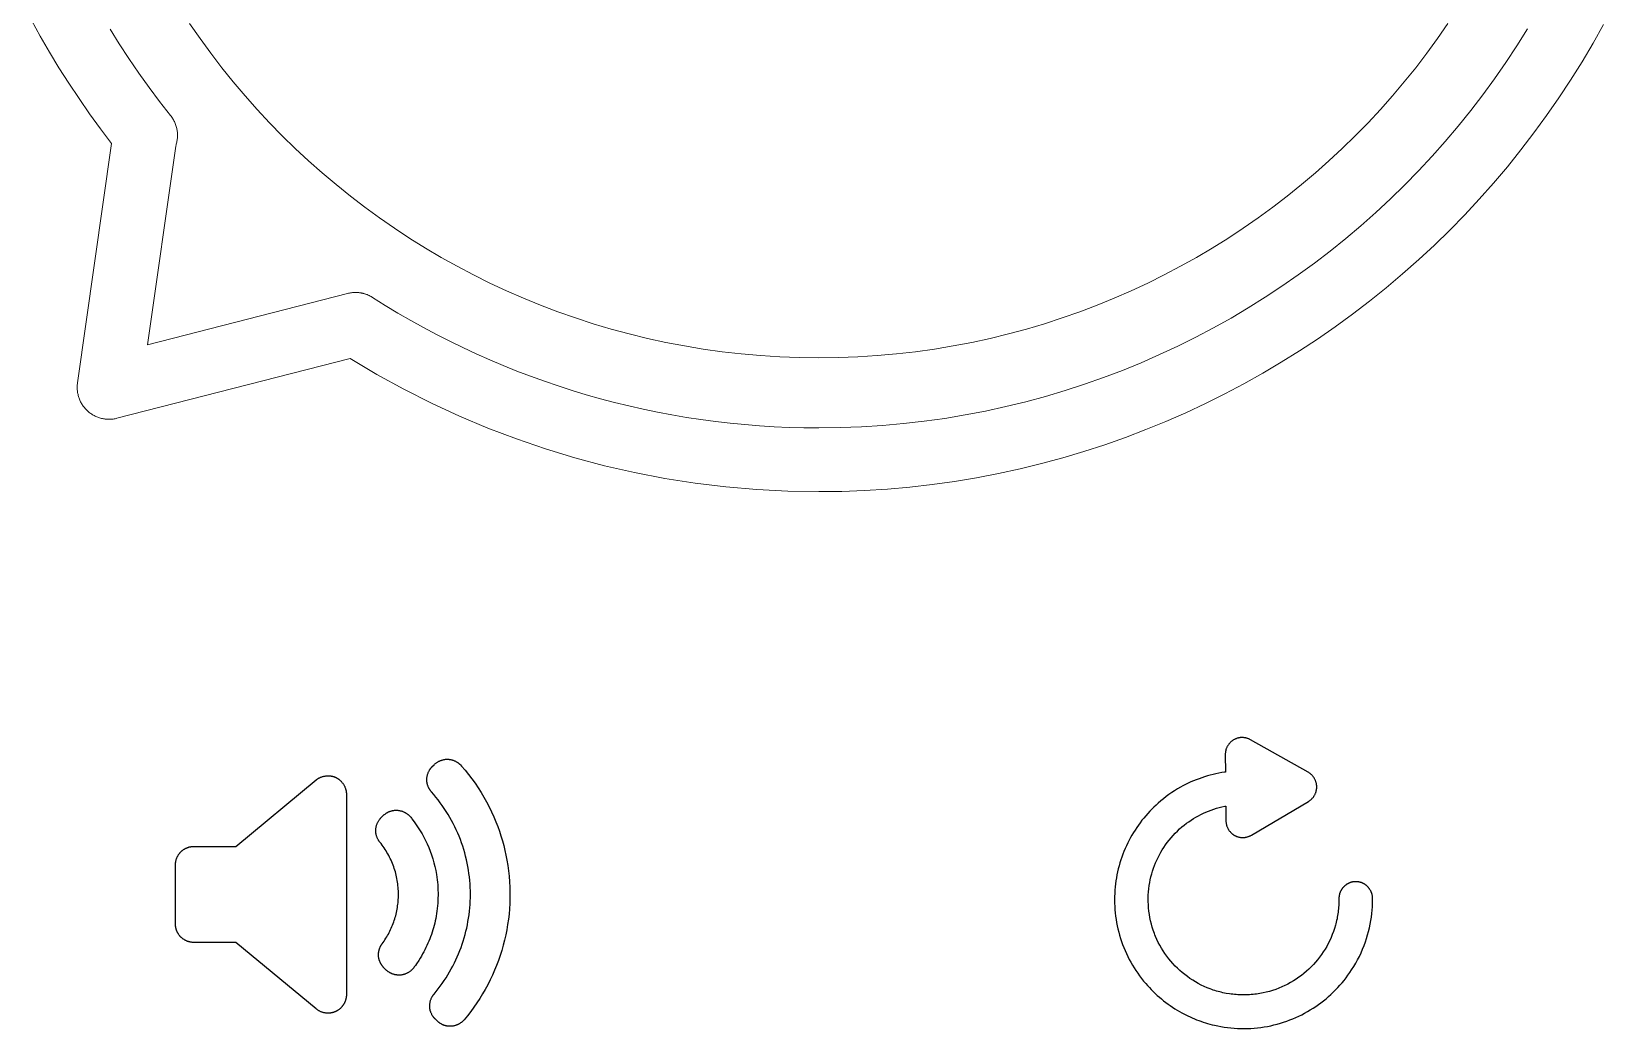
# Model space of a CAD drawing. Header units: millimetres. Extents: x -8 to 200, y 4 to 135.
# Drawn here: x -2.6 to 85.5, y 4.4 to 60.3 of the extents above; entities that cross this region are included whole.
import ezdxf

# ---------------------------------------------------------------- set-up
doc = ezdxf.new("R2010")
doc.units = ezdxf.units.MM
doc.header["$MEASUREMENT"] = 0
doc.layers.add('Default', color=18, linetype='Continuous', true_color=0x000000)
doc.layers.add('Layer 1', color=18, linetype='Continuous', true_color=0x000000)

msp = doc.modelspace()

# ---------------------------------------------------------------- linework, layer by layer
at = {"layer": 'Default'}
for points in [[(70.68, 11.723), (70.68, 11.629), (70.678, 11.534), (70.675, 11.44), (70.67, 11.346), (70.664, 11.251), (70.656, 11.157), (70.646, 11.064), (70.635, 10.97), (70.622, 10.876), (70.607, 10.783), (70.59, 10.69), (70.572, 10.597), (70.553, 10.505), (70.531, 10.413), (70.509, 10.321), (70.484, 10.23), (70.432, 10.055), (70.373, 9.882), (70.309, 9.711), (70.239, 9.542), (70.163, 9.375), (70.082, 9.212), (69.995, 9.051), (69.902, 8.893), (69.806, 8.741), (69.704, 8.591), (69.597, 8.446), (69.486, 8.304), (69.369, 8.165), (69.248, 8.031), (69.123, 7.901), (68.994, 7.775), (68.859, 7.653), (68.721, 7.536), (68.579, 7.424), (68.433, 7.316), (68.284, 7.213), (68.131, 7.116), (67.976, 7.023), (67.817, 6.936), (67.734, 6.894), (67.651, 6.854), (67.484, 6.776), (67.313, 6.705), (67.14, 6.64), (66.965, 6.581), (66.788, 6.528), (66.609, 6.481), (66.429, 6.44), (66.336, 6.421), (66.243, 6.404), (66.15, 6.389), (66.056, 6.376), (65.962, 6.364), (65.868, 6.354), (65.773, 6.345), (65.679, 6.339), (65.584, 6.333), (65.49, 6.33), (65.395, 6.328), (65.3, 6.328), (65.206, 6.329), (65.111, 6.332), (65.016, 6.337), (64.922, 6.344), (64.829, 6.352), (64.736, 6.362), (64.643, 6.373), (64.551, 6.386), (64.366, 6.417), (64.183, 6.454), (64.092, 6.475), (64.002, 6.497), (63.911, 6.521), (63.822, 6.547), (63.732, 6.574), (63.644, 6.603), (63.555, 6.634), (63.467, 6.666), (63.298, 6.732), (63.131, 6.805), (62.966, 6.883), (62.804, 6.967), (62.646, 7.057), (62.49, 7.151), (62.338, 7.251), (62.189, 7.356), (62.045, 7.466), (61.904, 7.58), (61.768, 7.698), (61.636, 7.821), (61.508, 7.949), (61.384, 8.081), (61.265, 8.217), (61.15, 8.356), (61.039, 8.501), (60.934, 8.649), (60.833, 8.801), (60.738, 8.956), (60.648, 9.114), (60.564, 9.275), (60.485, 9.439), (60.411, 9.606), (60.376, 9.691), (60.343, 9.777), (60.281, 9.95), (60.225, 10.126), (60.175, 10.303), (60.131, 10.482), (60.093, 10.662), (60.061, 10.843), (60.036, 11.026), (60.017, 11.205), (60.005, 11.384), (59.998, 11.564), (59.998, 11.744), (60.004, 11.924), (60.015, 12.103), (60.033, 12.282), (60.056, 12.461), (60.084, 12.625), (60.116, 12.788), (60.153, 12.951), (60.196, 13.112), (60.243, 13.271), (60.295, 13.429), (60.353, 13.586), (60.415, 13.74), (60.481, 13.889), (60.551, 14.036), (60.626, 14.181), (60.705, 14.323), (60.788, 14.463), (60.876, 14.6), (60.968, 14.735), (61.063, 14.867), (61.169, 15.003), (61.278, 15.135), (61.392, 15.264), (61.51, 15.39), (61.631, 15.511), (61.757, 15.629), (61.886, 15.742), (62.019, 15.851), (62.144, 15.947), (62.271, 16.039), (62.401, 16.128), (62.534, 16.212), (62.669, 16.293), (62.807, 16.37), (62.946, 16.442), (63.088, 16.511), (63.232, 16.575), (63.377, 16.635), (63.524, 16.691), (63.673, 16.742), (63.823, 16.789), (63.974, 16.832), (64.127, 16.87), (64.281, 16.903), (64.343, 16.916), (64.351, 16.084), (64.352, 16.056), (64.354, 16.027), (64.357, 15.998), (64.36, 15.97), (64.365, 15.942), (64.37, 15.914), (64.376, 15.885), (64.383, 15.858), (64.391, 15.83), (64.4, 15.802), (64.409, 15.774), (64.42, 15.747), (64.431, 15.72), (64.442, 15.694), (64.455, 15.668), (64.469, 15.642), (64.476, 15.628), (64.485, 15.614), (64.493, 15.599), (64.502, 15.586), (64.52, 15.558), (64.539, 15.532), (64.559, 15.506), (64.58, 15.48), (64.601, 15.456), (64.624, 15.432), (64.647, 15.409), (64.671, 15.387), (64.696, 15.365), (64.709, 15.355), (64.722, 15.345), (64.735, 15.335), (64.748, 15.325), (64.761, 15.316), (64.775, 15.307), (64.788, 15.298), (64.802, 15.289), (64.816, 15.281), (64.831, 15.273), (64.845, 15.265), (64.859, 15.257), (64.874, 15.25), (64.889, 15.243), (64.903, 15.236), (64.918, 15.229), (64.933, 15.223), (64.949, 15.217), (64.979, 15.205), (65.01, 15.195), (65.042, 15.186), (65.074, 15.177), (65.106, 15.17), (65.138, 15.164), (65.17, 15.16), (65.203, 15.156), (65.236, 15.153), (65.268, 15.152), (65.285, 15.151), (65.301, 15.151), (65.317, 15.152), (65.334, 15.152), (65.363, 15.154), (65.392, 15.156), (65.42, 15.16), (65.449, 15.164), (65.477, 15.169), (65.506, 15.175), (65.534, 15.182), (65.562, 15.19), (65.589, 15.199), (65.617, 15.208), (65.644, 15.219), (65.67, 15.23), (65.697, 15.242), (65.723, 15.254), (65.748, 15.268), (65.774, 15.282), (68.974, 17.173), (69.001, 17.19), (69.027, 17.207), (69.052, 17.225), (69.077, 17.244), (69.101, 17.263), (69.124, 17.284), (69.146, 17.305), (69.168, 17.326), (69.189, 17.349), (69.209, 17.372), (69.229, 17.396), (69.248, 17.42), (69.266, 17.445), (69.283, 17.47), (69.299, 17.496), (69.315, 17.523), (69.329, 17.55), (69.343, 17.577), (69.356, 17.605), (69.368, 17.633), (69.379, 17.662), (69.389, 17.691), (69.399, 17.72), (69.407, 17.75), (69.414, 17.78), (69.421, 17.81), (69.426, 17.84), (69.43, 17.871), (69.434, 17.902), (69.436, 17.932), (69.437, 17.964), (69.438, 17.995), (69.437, 18.026), (69.435, 18.057), (69.432, 18.088), (69.428, 18.118), (69.423, 18.149), (69.417, 18.179), (69.41, 18.209), (69.402, 18.239), (69.393, 18.268), (69.383, 18.297), (69.372, 18.326), (69.361, 18.354), (69.348, 18.382), (69.335, 18.41), (69.32, 18.437), (69.305, 18.464), (69.289, 18.49), (69.272, 18.516), (69.255, 18.541), (69.236, 18.565), (69.217, 18.589), (69.197, 18.613), (69.176, 18.635), (69.155, 18.657), (69.132, 18.679), (69.109, 18.699), (69.086, 18.719), (69.062, 18.738), (69.037, 18.756), (69.011, 18.774), (68.985, 18.791), (68.958, 18.806), (65.719, 20.632), (65.692, 20.647), (65.664, 20.661), (65.636, 20.674), (65.608, 20.686), (65.579, 20.697), (65.55, 20.707), (65.52, 20.716), (65.49, 20.724), (65.46, 20.731), (65.43, 20.737), (65.4, 20.742), (65.369, 20.746), (65.339, 20.749), (65.308, 20.751), (65.278, 20.752), (65.247, 20.752), (65.216, 20.751), (65.185, 20.75), (65.155, 20.747), (65.124, 20.743), (65.094, 20.738), (65.064, 20.733), (65.034, 20.726), (65.004, 20.719), (64.974, 20.71), (64.945, 20.7), (64.916, 20.69), (64.887, 20.678), (64.859, 20.666), (64.831, 20.653), (64.804, 20.638), (64.777, 20.623), (64.75, 20.606), (64.724, 20.589), (64.699, 20.571), (64.674, 20.553), (64.651, 20.533), (64.627, 20.513), (64.605, 20.492), (64.583, 20.47), (64.562, 20.447), (64.542, 20.424), (64.522, 20.401), (64.504, 20.376), (64.486, 20.351), (64.468, 20.326), (64.452, 20.3), (64.437, 20.273), (64.422, 20.246), (64.408, 20.219), (64.395, 20.191), (64.383, 20.163), (64.372, 20.134), (64.362, 20.105), (64.353, 20.076), (64.344, 20.046), (64.337, 20.017), (64.331, 19.986), (64.325, 19.956), (64.321, 19.925), (64.318, 19.895), (64.315, 19.864), (64.314, 19.833), (64.314, 19.802), (64.324, 18.822), (64.278, 18.816), (64.116, 18.79), (63.954, 18.76), (63.793, 18.727), (63.632, 18.689), (63.473, 18.648), (63.314, 18.604), (63.157, 18.556), (63.001, 18.504), (62.845, 18.449), (62.692, 18.39), (62.539, 18.328), (62.388, 18.263), (62.239, 18.193), (62.091, 18.121), (61.945, 18.045), (61.8, 17.966), (61.635, 17.87), (61.473, 17.77), (61.314, 17.666), (61.157, 17.557), (61.003, 17.445), (60.852, 17.328), (60.705, 17.207), (60.56, 17.083), (60.437, 16.971), (60.316, 16.856), (60.197, 16.739), (60.082, 16.619), (59.969, 16.497), (59.859, 16.371), (59.752, 16.244), (59.648, 16.114), (59.546, 15.982), (59.448, 15.847), (59.353, 15.711), (59.261, 15.572), (59.173, 15.431), (59.087, 15.288), (59.005, 15.144), (58.927, 14.997), (58.849, 14.844), (58.775, 14.689), (58.705, 14.533), (58.639, 14.374), (58.577, 14.215), (58.518, 14.053), (58.463, 13.891), (58.412, 13.727), (58.365, 13.562), (58.322, 13.396), (58.283, 13.229), (58.248, 13.061), (58.217, 12.893), (58.189, 12.723), (58.166, 12.553), (58.147, 12.383), (58.132, 12.201), (58.12, 12.019), (58.114, 11.836), (58.112, 11.654), (58.115, 11.471), (58.122, 11.289), (58.134, 11.107), (58.151, 10.925), (58.172, 10.744), (58.198, 10.563), (58.228, 10.383), (58.263, 10.204), (58.302, 10.025), (58.346, 9.848), (58.394, 9.672), (58.447, 9.497), (58.504, 9.324), (58.566, 9.153), (58.631, 8.983), (58.702, 8.815), (58.776, 8.649), (58.855, 8.484), (58.937, 8.322), (59.024, 8.161), (59.115, 8.003), (59.21, 7.847), (59.308, 7.694), (59.41, 7.543), (59.517, 7.395), (59.626, 7.25), (59.74, 7.107), (59.857, 6.967), (59.959, 6.851), (60.063, 6.737), (60.17, 6.625), (60.28, 6.515), (60.391, 6.408), (60.505, 6.303), (60.622, 6.201), (60.74, 6.101), (60.86, 6.003), (60.983, 5.908), (61.107, 5.816), (61.233, 5.727), (61.362, 5.64), (61.492, 5.556), (61.623, 5.475), (61.757, 5.396), (61.872, 5.332), (61.987, 5.269), (62.104, 5.209), (62.222, 5.151), (62.341, 5.095), (62.462, 5.042), (62.583, 4.99), (62.704, 4.941), (62.827, 4.894), (62.951, 4.849), (63.075, 4.807), (63.2, 4.766), (63.326, 4.728), (63.453, 4.693), (63.58, 4.659), (63.708, 4.628), (63.89, 4.589), (64.074, 4.554), (64.259, 4.523), (64.444, 4.498), (64.63, 4.477), (64.816, 4.461), (65.003, 4.45), (65.19, 4.444), (65.377, 4.443), (65.564, 4.446), (65.751, 4.454), (65.937, 4.467), (66.123, 4.485), (66.309, 4.508), (66.494, 4.535), (66.678, 4.567), (66.861, 4.604), (67.043, 4.646), (67.224, 4.693), (67.404, 4.744), (67.582, 4.8), (67.758, 4.86), (67.934, 4.925), (68.107, 4.995), (68.273, 5.066), (68.438, 5.142), (68.6, 5.222), (68.76, 5.306), (68.919, 5.394), (69.075, 5.486), (69.228, 5.582), (69.379, 5.682), (69.528, 5.785), (69.673, 5.892), (69.816, 6.002), (69.956, 6.116), (70.094, 6.234), (70.228, 6.354), (70.359, 6.478), (70.488, 6.606), (70.613, 6.736), (70.734, 6.869), (70.853, 7.006), (70.968, 7.145), (71.079, 7.287), (71.187, 7.432), (71.292, 7.579), (71.392, 7.729), (71.509, 7.914), (71.621, 8.103), (71.726, 8.295), (71.826, 8.491), (71.92, 8.689), (72.008, 8.89), (72.089, 9.093), (72.165, 9.299), (72.23, 9.494), (72.289, 9.691), (72.343, 9.889), (72.392, 10.089), (72.434, 10.29), (72.471, 10.492), (72.501, 10.695), (72.526, 10.899), (72.543, 11.079), (72.555, 11.26), (72.562, 11.441), (72.563, 11.622), (72.562, 11.732), (72.56, 11.787), (72.557, 11.842), (72.555, 11.866), (72.553, 11.89), (72.55, 11.914), (72.548, 11.926), (72.546, 11.938), (72.543, 11.949), (72.541, 11.961), (72.538, 11.972), (72.535, 11.984), (72.532, 11.995), (72.528, 12.006), (72.52, 12.029), (72.512, 12.052), (72.502, 12.074), (72.492, 12.096), (72.482, 12.118), (72.471, 12.14), (72.459, 12.161), (72.435, 12.204), (72.411, 12.244), (72.398, 12.264), (72.385, 12.283), (72.372, 12.302), (72.358, 12.321), (72.343, 12.339), (72.336, 12.348), (72.328, 12.357), (72.317, 12.369), (72.306, 12.38), (72.295, 12.392), (72.283, 12.403), (72.26, 12.425), (72.235, 12.446), (72.217, 12.46), (72.2, 12.475), (72.181, 12.488), (72.163, 12.502), (72.144, 12.515), (72.125, 12.527), (72.106, 12.54), (72.086, 12.551), (72.068, 12.561), (72.05, 12.571), (72.032, 12.581), (72.013, 12.59), (71.994, 12.598), (71.975, 12.606), (71.956, 12.614), (71.936, 12.621), (71.917, 12.628), (71.897, 12.634), (71.877, 12.64), (71.857, 12.646), (71.837, 12.651), (71.817, 12.655), (71.797, 12.659), (71.776, 12.663), (71.754, 12.666), (71.732, 12.669), (71.711, 12.672), (71.689, 12.673), (71.667, 12.675), (71.644, 12.675), (71.622, 12.676), (71.6, 12.675), (71.578, 12.675), (71.556, 12.673), (71.534, 12.671), (71.512, 12.669), (71.491, 12.666), (71.469, 12.663), (71.447, 12.659), (71.425, 12.654), (71.406, 12.65), (71.386, 12.645), (71.367, 12.64), (71.347, 12.634), (71.328, 12.628), (71.309, 12.621), (71.29, 12.614), (71.271, 12.606), (71.252, 12.599), (71.234, 12.59), (71.215, 12.582), (71.197, 12.573), (71.179, 12.563), (71.162, 12.553), (71.144, 12.543), (71.127, 12.533), (71.11, 12.522), (71.094, 12.511), (71.077, 12.499), (71.061, 12.488), (71.045, 12.476), (71.03, 12.463), (71.014, 12.45), (70.999, 12.437), (70.985, 12.424), (70.97, 12.41), (70.956, 12.396), (70.942, 12.382), (70.928, 12.367), (70.915, 12.353), (70.902, 12.338), (70.889, 12.322), (70.877, 12.306), (70.865, 12.29), (70.853, 12.274), (70.842, 12.258), (70.831, 12.241), (70.82, 12.224), (70.81, 12.207), (70.8, 12.19), (70.79, 12.172), (70.781, 12.155), (70.772, 12.137), (70.764, 12.118), (70.756, 12.1), (70.748, 12.082), (70.741, 12.063), (70.734, 12.044), (70.727, 12.025), (70.721, 12.006), (70.715, 11.986), (70.71, 11.966), (70.705, 11.946), (70.7, 11.926), (70.696, 11.906), (70.693, 11.886), (70.689, 11.866), (70.687, 11.846), (70.684, 11.825), (70.683, 11.805), (70.681, 11.785), (70.68, 11.764), (70.68, 11.744)], [(21.682, 4.936), (21.665, 4.916), (21.647, 4.897), (21.628, 4.878), (21.609, 4.86), (21.59, 4.842), (21.57, 4.824), (21.549, 4.807), (21.528, 4.791), (21.507, 4.775), (21.485, 4.76), (21.463, 4.745), (21.441, 4.731), (21.418, 4.717), (21.395, 4.704), (21.371, 4.691), (21.348, 4.679), (21.324, 4.668), (21.3, 4.657), (21.275, 4.647), (21.25, 4.637), (21.226, 4.628), (21.2, 4.619), (21.175, 4.611), (21.15, 4.604), (21.124, 4.598), (21.098, 4.592), (21.072, 4.587), (21.046, 4.582), (21.02, 4.578), (20.994, 4.575), (20.968, 4.573), (20.929, 4.571), (20.917, 4.57), (20.893, 4.57), (20.867, 4.571), (20.842, 4.572), (20.817, 4.573), (20.792, 4.576), (20.767, 4.579), (20.742, 4.582), (20.717, 4.586), (20.692, 4.591), (20.667, 4.597), (20.643, 4.603), (20.618, 4.609), (20.594, 4.616), (20.57, 4.624), (20.546, 4.632), (20.522, 4.641), (20.499, 4.651), (20.475, 4.661), (20.452, 4.671), (20.43, 4.682), (20.407, 4.694), (20.385, 4.706), (20.363, 4.718), (20.341, 4.732), (20.319, 4.745), (20.298, 4.759), (20.278, 4.774), (20.257, 4.789), (20.238, 4.805), (20.218, 4.821), (20.199, 4.838), (20.18, 4.855), (20.162, 4.872), (20.053, 4.982), (20.04, 4.995), (20.028, 5.008), (20.016, 5.022), (20.004, 5.036), (19.992, 5.049), (19.98, 5.064), (19.969, 5.078), (19.958, 5.092), (19.947, 5.107), (19.937, 5.122), (19.926, 5.137), (19.916, 5.152), (19.897, 5.183), (19.879, 5.215), (19.862, 5.247), (19.847, 5.279), (19.832, 5.312), (19.819, 5.345), (19.807, 5.378), (19.801, 5.395), (19.796, 5.412), (19.79, 5.429), (19.786, 5.446), (19.781, 5.464), (19.777, 5.481), (19.772, 5.504), (19.768, 5.527), (19.764, 5.551), (19.76, 5.574), (19.758, 5.597), (19.755, 5.621), (19.754, 5.644), (19.753, 5.668), (19.752, 5.692), (19.752, 5.715), (19.752, 5.739), (19.753, 5.762), (19.755, 5.786), (19.757, 5.81), (19.76, 5.833), (19.763, 5.857), (19.769, 5.892), (19.776, 5.927), (19.784, 5.963), (19.793, 5.997), (19.804, 6.032), (19.815, 6.066), (19.828, 6.1), (19.842, 6.133), (19.857, 6.166), (19.873, 6.198), (19.89, 6.229), (19.899, 6.245), (19.909, 6.26), (19.918, 6.276), (19.928, 6.291), (19.938, 6.305), (19.949, 6.32), (19.959, 6.335), (19.97, 6.349), (19.981, 6.363), (19.993, 6.377), (20.113, 6.523), (20.23, 6.672), (20.344, 6.824), (20.455, 6.978), (20.562, 7.134), (20.666, 7.293), (20.766, 7.454), (20.863, 7.617), (20.957, 7.782), (21.046, 7.949), (21.132, 8.118), (21.214, 8.289), (21.293, 8.461), (21.368, 8.635), (21.439, 8.811), (21.505, 8.988), (21.568, 9.167), (21.627, 9.347), (21.682, 9.529), (21.733, 9.711), (21.78, 9.895), (21.823, 10.079), (21.862, 10.265), (21.897, 10.451), (21.928, 10.638), (21.955, 10.826), (21.978, 11.014), (21.996, 11.203), (22.011, 11.392), (22.021, 11.581), (22.028, 11.77), (22.03, 11.96), (22.028, 12.156), (22.021, 12.353), (22.01, 12.549), (21.995, 12.745), (21.975, 12.941), (21.95, 13.136), (21.922, 13.33), (21.889, 13.524), (21.851, 13.717), (21.81, 13.909), (21.764, 14.1), (21.713, 14.29), (21.658, 14.479), (21.599, 14.666), (21.536, 14.852), (21.469, 15.036), (21.397, 15.219), (21.321, 15.4), (21.241, 15.58), (21.157, 15.757), (21.068, 15.932), (20.976, 16.106), (20.88, 16.277), (20.78, 16.446), (20.677, 16.613), (20.569, 16.778), (20.458, 16.94), (20.344, 17.099), (20.225, 17.256), (20.104, 17.41), (19.978, 17.562), (19.85, 17.71), (19.838, 17.724), (19.826, 17.739), (19.814, 17.753), (19.803, 17.768), (19.792, 17.783), (19.781, 17.798), (19.77, 17.813), (19.76, 17.828), (19.75, 17.844), (19.74, 17.86), (19.731, 17.876), (19.722, 17.892), (19.713, 17.908), (19.704, 17.925), (19.688, 17.958), (19.673, 17.991), (19.659, 18.025), (19.647, 18.059), (19.636, 18.094), (19.63, 18.111), (19.625, 18.128), (19.621, 18.146), (19.617, 18.163), (19.613, 18.181), (19.609, 18.199), (19.606, 18.217), (19.603, 18.235), (19.599, 18.258), (19.596, 18.282), (19.594, 18.306), (19.592, 18.33), (19.591, 18.354), (19.591, 18.378), (19.591, 18.402), (19.591, 18.426), (19.592, 18.45), (19.594, 18.474), (19.596, 18.498), (19.599, 18.521), (19.602, 18.545), (19.606, 18.569), (19.611, 18.593), (19.616, 18.616), (19.624, 18.652), (19.634, 18.687), (19.645, 18.722), (19.657, 18.756), (19.671, 18.79), (19.685, 18.824), (19.701, 18.857), (19.718, 18.889), (19.735, 18.921), (19.745, 18.937), (19.754, 18.952), (19.764, 18.968), (19.775, 18.983), (19.785, 18.998), (19.796, 19.013), (19.807, 19.027), (19.818, 19.042), (19.829, 19.056), (19.841, 19.07), (19.853, 19.084), (19.866, 19.097), (19.878, 19.11), (19.891, 19.123), (20, 19.233), (20.024, 19.256), (20.048, 19.278), (20.073, 19.299), (20.099, 19.319), (20.125, 19.339), (20.152, 19.357), (20.18, 19.375), (20.208, 19.392), (20.236, 19.408), (20.265, 19.423), (20.295, 19.438), (20.325, 19.451), (20.355, 19.463), (20.386, 19.475), (20.417, 19.486), (20.448, 19.495), (20.48, 19.504), (20.511, 19.512), (20.543, 19.519), (20.575, 19.525), (20.608, 19.529), (20.64, 19.533), (20.673, 19.536), (20.705, 19.537), (20.732, 19.538), (20.759, 19.538), (20.786, 19.536), (20.813, 19.535), (20.83, 19.533), (20.846, 19.531), (20.862, 19.529), (20.878, 19.526), (20.91, 19.521), (20.942, 19.514), (20.974, 19.506), (21.005, 19.498), (21.037, 19.488), (21.068, 19.478), (21.099, 19.467), (21.129, 19.455), (21.159, 19.442), (21.189, 19.429), (21.219, 19.414), (21.248, 19.399), (21.262, 19.391), (21.276, 19.382), (21.29, 19.374), (21.303, 19.365), (21.317, 19.355), (21.331, 19.346), (21.344, 19.336), (21.358, 19.326), (21.371, 19.315), (21.384, 19.305), (21.396, 19.294), (21.409, 19.282), (21.425, 19.268), (21.44, 19.253), (21.471, 19.222), (21.529, 19.157), (21.731, 18.924), (21.926, 18.686), (22.113, 18.441), (22.293, 18.191), (22.465, 17.936), (22.629, 17.676), (22.786, 17.411), (22.936, 17.142), (23.079, 16.87), (23.214, 16.593), (23.341, 16.313), (23.46, 16.029), (23.562, 15.768), (23.656, 15.505), (23.744, 15.239), (23.825, 14.971), (23.898, 14.701), (23.965, 14.429), (24.025, 14.155), (24.078, 13.88), (24.127, 13.58), (24.168, 13.278), (24.201, 12.976), (24.225, 12.672), (24.241, 12.368), (24.248, 12.064), (24.247, 11.759), (24.237, 11.455), (24.22, 11.158), (24.194, 10.862), (24.16, 10.567), (24.117, 10.273), (24.067, 9.98), (24.009, 9.689), (23.943, 9.399), (23.869, 9.112), (23.787, 8.826), (23.698, 8.542), (23.601, 8.262), (23.496, 7.984), (23.384, 7.709), (23.264, 7.437), (23.137, 7.168), (23.003, 6.903), (22.862, 6.642), (22.713, 6.385), (22.558, 6.132), (22.396, 5.884), (22.228, 5.64), (22.052, 5.4), (21.871, 5.166)], [(15.087, 6.338), (15.086, 6.314), (15.085, 6.29), (15.084, 6.266), (15.082, 6.242), (15.079, 6.218), (15.076, 6.194), (15.072, 6.17), (15.068, 6.147), (15.063, 6.123), (15.057, 6.1), (15.051, 6.077), (15.044, 6.054), (15.037, 6.031), (15.03, 6.008), (15.021, 5.985), (15.013, 5.963), (15.004, 5.941), (14.994, 5.919), (14.984, 5.897), (14.973, 5.876), (14.962, 5.855), (14.951, 5.834), (14.939, 5.813), (14.926, 5.793), (14.914, 5.773), (14.9, 5.753), (14.887, 5.734), (14.872, 5.715), (14.858, 5.696), (14.843, 5.677), (14.827, 5.659), (14.812, 5.641), (14.791, 5.619), (14.769, 5.597), (14.747, 5.576), (14.724, 5.555), (14.701, 5.535), (14.677, 5.516), (14.652, 5.498), (14.627, 5.48), (14.612, 5.47), (14.597, 5.46), (14.581, 5.45), (14.565, 5.441), (14.549, 5.432), (14.533, 5.423), (14.516, 5.415), (14.5, 5.407), (14.481, 5.398), (14.462, 5.389), (14.442, 5.381), (14.423, 5.374), (14.403, 5.366), (14.383, 5.359), (14.363, 5.353), (14.343, 5.347), (14.323, 5.341), (14.303, 5.335), (14.282, 5.331), (14.262, 5.326), (14.241, 5.322), (14.22, 5.318), (14.2, 5.315), (14.179, 5.313), (14.156, 5.31), (14.133, 5.308), (14.11, 5.307), (14.088, 5.306), (14.065, 5.305), (14.042, 5.305), (14.019, 5.306), (13.996, 5.307), (13.973, 5.309), (13.95, 5.311), (13.928, 5.313), (13.905, 5.317), (13.882, 5.32), (13.86, 5.324), (13.837, 5.329), (13.815, 5.334), (13.786, 5.341), (13.758, 5.35), (13.729, 5.358), (13.701, 5.368), (13.674, 5.379), (13.646, 5.39), (13.619, 5.402), (13.593, 5.415), (13.566, 5.428), (13.54, 5.442), (13.515, 5.457), (13.49, 5.473), (13.465, 5.49), (13.441, 5.507), (13.417, 5.525), (13.394, 5.543), (8.898, 9.268), (6.545, 9.268), (6.519, 9.269), (6.492, 9.27), (6.466, 9.271), (6.44, 9.274), (6.414, 9.277), (6.388, 9.28), (6.363, 9.285), (6.338, 9.289), (6.313, 9.295), (6.288, 9.301), (6.263, 9.308), (6.239, 9.315), (6.215, 9.323), (6.191, 9.331), (6.167, 9.34), (6.144, 9.35), (6.121, 9.36), (6.098, 9.371), (6.076, 9.382), (6.054, 9.394), (6.032, 9.406), (6.011, 9.419), (5.99, 9.432), (5.969, 9.445), (5.948, 9.46), (5.928, 9.474), (5.909, 9.49), (5.889, 9.505), (5.87, 9.521), (5.852, 9.538), (5.834, 9.555), (5.816, 9.572), (5.798, 9.59), (5.782, 9.608), (5.765, 9.626), (5.749, 9.645), (5.734, 9.665), (5.718, 9.685), (5.704, 9.705), (5.69, 9.725), (5.676, 9.746), (5.663, 9.767), (5.65, 9.788), (5.638, 9.81), (5.626, 9.832), (5.615, 9.855), (5.604, 9.878), (5.594, 9.901), (5.585, 9.924), (5.576, 9.947), (5.567, 9.971), (5.559, 9.995), (5.552, 10.02), (5.545, 10.044), (5.539, 10.069), (5.534, 10.094), (5.529, 10.119), (5.525, 10.145), (5.521, 10.171), (5.518, 10.197), (5.516, 10.223), (5.514, 10.249), (5.513, 10.275), (5.513, 10.302), (5.513, 13.619), (5.513, 13.646), (5.514, 13.672), (5.516, 13.698), (5.518, 13.724), (5.521, 13.75), (5.525, 13.776), (5.529, 13.801), (5.534, 13.827), (5.539, 13.852), (5.545, 13.876), (5.552, 13.901), (5.559, 13.925), (5.567, 13.949), (5.576, 13.973), (5.585, 13.997), (5.594, 14.02), (5.604, 14.043), (5.615, 14.066), (5.626, 14.088), (5.638, 14.11), (5.65, 14.132), (5.663, 14.154), (5.676, 14.175), (5.69, 14.196), (5.704, 14.216), (5.718, 14.236), (5.734, 14.256), (5.749, 14.275), (5.765, 14.294), (5.782, 14.313), (5.798, 14.331), (5.816, 14.349), (5.834, 14.366), (5.852, 14.383), (5.87, 14.4), (5.889, 14.416), (5.909, 14.431), (5.928, 14.446), (5.948, 14.461), (5.969, 14.475), (5.99, 14.489), (6.011, 14.502), (6.032, 14.515), (6.054, 14.527), (6.076, 14.539), (6.098, 14.55), (6.121, 14.561), (6.144, 14.571), (6.167, 14.58), (6.191, 14.589), (6.215, 14.598), (6.239, 14.606), (6.263, 14.613), (6.288, 14.62), (6.313, 14.626), (6.338, 14.631), (6.363, 14.636), (6.388, 14.64), (6.414, 14.644), (6.44, 14.647), (6.466, 14.649), (6.492, 14.651), (6.519, 14.652), (6.545, 14.652), (8.898, 14.652), (13.395, 18.379), (13.408, 18.39), (13.423, 18.401), (13.437, 18.412), (13.452, 18.422), (13.466, 18.432), (13.481, 18.442), (13.497, 18.452), (13.512, 18.461), (13.528, 18.47), (13.543, 18.479), (13.559, 18.487), (13.576, 18.496), (13.592, 18.504), (13.608, 18.511), (13.642, 18.526), (13.676, 18.539), (13.71, 18.551), (13.745, 18.562), (13.78, 18.572), (13.816, 18.581), (13.852, 18.589), (13.888, 18.595), (13.925, 18.6), (13.961, 18.604), (13.998, 18.607), (14.035, 18.609), (14.072, 18.609), (14.108, 18.609), (14.145, 18.607), (14.181, 18.603), (14.218, 18.599), (14.236, 18.596), (14.254, 18.593), (14.271, 18.59), (14.289, 18.586), (14.307, 18.582), (14.325, 18.578), (14.342, 18.573), (14.359, 18.568), (14.377, 18.563), (14.394, 18.558), (14.411, 18.552), (14.428, 18.545), (14.444, 18.539), (14.461, 18.532), (14.477, 18.525), (14.494, 18.517), (14.51, 18.51), (14.526, 18.502), (14.541, 18.493), (14.557, 18.485), (14.572, 18.475), (14.588, 18.466), (14.603, 18.457), (14.618, 18.447), (14.633, 18.436), (14.647, 18.426), (14.662, 18.415), (14.676, 18.404), (14.69, 18.393), (14.704, 18.381), (14.718, 18.369), (14.731, 18.357), (14.758, 18.332), (14.784, 18.306), (14.808, 18.279), (14.832, 18.251), (14.855, 18.223), (14.878, 18.194), (14.899, 18.163), (14.919, 18.133), (14.938, 18.101), (14.957, 18.069), (14.974, 18.037), (14.99, 18.004), (15.005, 17.97), (15.018, 17.936), (15.031, 17.902), (15.042, 17.867), (15.048, 17.85), (15.053, 17.832), (15.057, 17.815), (15.061, 17.797), (15.065, 17.779), (15.069, 17.762), (15.072, 17.744), (15.075, 17.726), (15.078, 17.708), (15.08, 17.69), (15.082, 17.672), (15.084, 17.654), (15.085, 17.637), (15.086, 17.619), (15.086, 17.601), (15.087, 17.583)], [(18.098, 7.439), (18.063, 7.438), (18.027, 7.437), (18.002, 7.437), (17.978, 7.439), (17.953, 7.44), (17.928, 7.443), (17.904, 7.446), (17.879, 7.449), (17.854, 7.453), (17.829, 7.458), (17.804, 7.464), (17.78, 7.47), (17.755, 7.477), (17.73, 7.484), (17.706, 7.492), (17.682, 7.5), (17.658, 7.509), (17.634, 7.519), (17.61, 7.529), (17.587, 7.539), (17.563, 7.55), (17.54, 7.562), (17.518, 7.574), (17.496, 7.587), (17.474, 7.6), (17.452, 7.614), (17.431, 7.628), (17.41, 7.642), (17.39, 7.657), (17.37, 7.673), (17.351, 7.689), (17.332, 7.705), (17.314, 7.722), (17.296, 7.739), (17.185, 7.851), (17.169, 7.867), (17.153, 7.884), (17.138, 7.901), (17.123, 7.919), (17.109, 7.936), (17.095, 7.955), (17.081, 7.973), (17.068, 7.992), (17.056, 8.011), (17.043, 8.03), (17.031, 8.05), (17.02, 8.07), (17.009, 8.09), (16.998, 8.111), (16.988, 8.131), (16.978, 8.152), (16.969, 8.173), (16.96, 8.194), (16.951, 8.216), (16.943, 8.237), (16.936, 8.259), (16.929, 8.281), (16.922, 8.303), (16.916, 8.325), (16.91, 8.347), (16.905, 8.369), (16.9, 8.392), (16.896, 8.414), (16.893, 8.437), (16.89, 8.46), (16.887, 8.482), (16.885, 8.505), (16.884, 8.528), (16.883, 8.551), (16.882, 8.574), (16.883, 8.597), (16.883, 8.62), (16.885, 8.642), (16.887, 8.665), (16.889, 8.688), (16.892, 8.711), (16.895, 8.734), (16.899, 8.756), (16.903, 8.779), (16.908, 8.801), (16.913, 8.824), (16.919, 8.846), (16.925, 8.868), (16.932, 8.89), (16.939, 8.912), (16.946, 8.934), (16.954, 8.956), (16.963, 8.977), (16.972, 8.998), (16.981, 9.019), (16.991, 9.04), (17.001, 9.06), (17.012, 9.081), (17.023, 9.101), (17.035, 9.121), (17.047, 9.14), (17.059, 9.159), (17.072, 9.178), (17.086, 9.197), (17.14, 9.272), (17.193, 9.348), (17.245, 9.425), (17.295, 9.502), (17.343, 9.581), (17.39, 9.661), (17.436, 9.742), (17.479, 9.824), (17.521, 9.906), (17.562, 9.989), (17.601, 10.073), (17.638, 10.158), (17.673, 10.244), (17.706, 10.33), (17.738, 10.417), (17.768, 10.504), (17.796, 10.592), (17.823, 10.681), (17.847, 10.77), (17.87, 10.86), (17.89, 10.95), (17.909, 11.04), (17.926, 11.131), (17.942, 11.222), (17.955, 11.314), (17.967, 11.406), (17.977, 11.498), (17.985, 11.59), (17.991, 11.682), (17.996, 11.775), (17.998, 11.867), (17.999, 11.96), (17.998, 12.059), (17.995, 12.158), (17.99, 12.257), (17.983, 12.356), (17.974, 12.454), (17.963, 12.553), (17.95, 12.651), (17.934, 12.749), (17.917, 12.846), (17.897, 12.943), (17.876, 13.04), (17.852, 13.136), (17.827, 13.231), (17.799, 13.326), (17.769, 13.42), (17.737, 13.514), (17.703, 13.607), (17.667, 13.699), (17.628, 13.79), (17.588, 13.88), (17.546, 13.969), (17.502, 14.058), (17.456, 14.145), (17.408, 14.232), (17.359, 14.317), (17.307, 14.402), (17.254, 14.485), (17.199, 14.567), (17.143, 14.649), (17.085, 14.728), (17.025, 14.807), (16.963, 14.885), (16.952, 14.899), (16.941, 14.913), (16.93, 14.927), (16.92, 14.942), (16.909, 14.957), (16.9, 14.972), (16.89, 14.987), (16.88, 15.003), (16.862, 15.034), (16.846, 15.066), (16.83, 15.098), (16.815, 15.131), (16.802, 15.164), (16.789, 15.197), (16.778, 15.231), (16.768, 15.264), (16.76, 15.299), (16.752, 15.333), (16.749, 15.35), (16.745, 15.368), (16.743, 15.385), (16.74, 15.403), (16.738, 15.426), (16.735, 15.449), (16.734, 15.472), (16.733, 15.496), (16.732, 15.519), (16.732, 15.542), (16.733, 15.566), (16.734, 15.589), (16.735, 15.612), (16.737, 15.635), (16.74, 15.659), (16.743, 15.682), (16.747, 15.705), (16.751, 15.728), (16.756, 15.751), (16.761, 15.774), (16.77, 15.808), (16.78, 15.842), (16.791, 15.876), (16.804, 15.909), (16.817, 15.942), (16.831, 15.975), (16.847, 16.007), (16.864, 16.038), (16.881, 16.069), (16.9, 16.099), (16.92, 16.129), (16.941, 16.158), (16.952, 16.172), (16.963, 16.186), (16.974, 16.2), (16.985, 16.213), (16.997, 16.227), (17.009, 16.24), (17.021, 16.253), (17.034, 16.265), (17.145, 16.377), (17.165, 16.396), (17.185, 16.415), (17.206, 16.433), (17.227, 16.45), (17.249, 16.467), (17.271, 16.483), (17.294, 16.499), (17.316, 16.514), (17.34, 16.529), (17.364, 16.543), (17.388, 16.556), (17.412, 16.569), (17.437, 16.581), (17.462, 16.592), (17.487, 16.603), (17.513, 16.613), (17.545, 16.624), (17.577, 16.635), (17.61, 16.644), (17.642, 16.652), (17.675, 16.66), (17.708, 16.666), (17.742, 16.671), (17.775, 16.675), (17.807, 16.677), (17.84, 16.679), (17.872, 16.68), (17.904, 16.679), (17.936, 16.677), (17.968, 16.675), (18, 16.671), (18.032, 16.667), (18.064, 16.661), (18.095, 16.654), (18.127, 16.647), (18.158, 16.638), (18.188, 16.629), (18.219, 16.619), (18.249, 16.607), (18.279, 16.595), (18.303, 16.584), (18.326, 16.573), (18.35, 16.562), (18.372, 16.549), (18.395, 16.536), (18.417, 16.523), (18.439, 16.509), (18.461, 16.495), (18.482, 16.48), (18.503, 16.464), (18.524, 16.449), (18.544, 16.432), (18.563, 16.415), (18.583, 16.398), (18.601, 16.38), (18.62, 16.362), (18.638, 16.343), (18.656, 16.323), (18.691, 16.283), (18.725, 16.241), (18.758, 16.199), (18.882, 16.036), (19.001, 15.869), (19.115, 15.699), (19.224, 15.526), (19.328, 15.35), (19.427, 15.17), (19.52, 14.988), (19.608, 14.804), (19.698, 14.596), (19.782, 14.386), (19.858, 14.173), (19.927, 13.957), (19.988, 13.739), (20.043, 13.52), (20.09, 13.298), (20.13, 13.075), (20.152, 12.931), (20.171, 12.785), (20.186, 12.64), (20.199, 12.494), (20.209, 12.347), (20.215, 12.201), (20.219, 12.055), (20.219, 11.908), (20.216, 11.762), (20.211, 11.615), (20.202, 11.469), (20.19, 11.323), (20.175, 11.177), (20.157, 11.032), (20.135, 10.887), (20.111, 10.742), (20.087, 10.612), (20.059, 10.483), (20.03, 10.353), (19.998, 10.225), (19.963, 10.097), (19.926, 9.97), (19.886, 9.843), (19.844, 9.718), (19.8, 9.593), (19.753, 9.469), (19.704, 9.346), (19.652, 9.224), (19.598, 9.103), (19.542, 8.983), (19.483, 8.865), (19.422, 8.747), (19.354, 8.623), (19.284, 8.501), (19.212, 8.38), (19.137, 8.26), (19.016, 8.075), (18.953, 7.985), (18.888, 7.896), (18.856, 7.854), (18.823, 7.813), (18.806, 7.793), (18.788, 7.773), (18.77, 7.754), (18.752, 7.735), (18.74, 7.723), (18.727, 7.711), (18.714, 7.7), (18.701, 7.689), (18.688, 7.678), (18.675, 7.667), (18.648, 7.646), (18.62, 7.626), (18.591, 7.607), (18.562, 7.588), (18.532, 7.571), (18.507, 7.558), (18.481, 7.545), (18.455, 7.532), (18.429, 7.521), (18.403, 7.51), (18.376, 7.5), (18.349, 7.49), (18.322, 7.481), (18.295, 7.473), (18.267, 7.466), (18.239, 7.46), (18.212, 7.454), (18.183, 7.449), (18.155, 7.445), (18.127, 7.442)]]:
    msp.add_lwpolyline(points, close=True, dxfattribs=at)
at = {"layer": 'Layer 1', "lineweight": 0}
for points in [[(85.503, 60.721), (84.912, 59.666), (84.297, 58.627), (83.658, 57.605), (82.995, 56.599), (82.309, 55.61), (81.6, 54.638), (80.868, 53.684), (80.114, 52.748), (79.338, 51.831), (78.541, 50.933), (77.723, 50.055), (76.885, 49.196), (76.026, 48.357), (75.147, 47.539), (74.249, 46.742), (73.332, 45.967), (72.396, 45.213), (71.442, 44.481), (70.471, 43.772), (69.482, 43.086), (68.475, 42.423), (67.453, 41.784), (66.414, 41.169), (65.359, 40.579), (64.289, 40.013), (63.203, 39.473), (62.103, 38.959), (60.989, 38.47), (59.861, 38.009), (58.719, 37.574), (57.565, 37.166), (56.398, 36.787), (55.218, 36.435), (54.027, 36.112), (52.824, 35.818), (51.61, 35.553), (50.385, 35.317), (49.15, 35.112), (47.905, 34.938), (46.651, 34.794), (45.387, 34.681), (44.115, 34.6), (42.834, 34.551), (41.546, 34.535), (39.804, 34.565), (38.07, 34.655), (36.344, 34.805), (34.628, 35.014), (32.924, 35.281), (31.231, 35.607), (29.552, 35.991), (27.889, 36.433), (26.242, 36.932), (24.613, 37.487), (23.003, 38.099), (21.414, 38.767), (19.847, 39.491), (18.303, 40.27), (16.784, 41.104), (15.291, 41.992), (15.29, 41.992), (2.236, 38.646), (2.181, 38.633), (2.127, 38.622), (2.072, 38.612), (2.018, 38.604), (1.963, 38.598), (1.908, 38.594), (1.854, 38.591), (1.799, 38.59), (1.744, 38.59), (1.69, 38.593), (1.636, 38.597), (1.582, 38.602), (1.528, 38.609), (1.474, 38.618), (1.421, 38.629), (1.368, 38.641), (1.316, 38.655), (1.264, 38.67), (1.212, 38.687), (1.161, 38.705), (1.11, 38.726), (1.06, 38.747), (1.011, 38.77), (0.962, 38.795), (0.914, 38.821), (0.867, 38.849), (0.821, 38.878), (0.775, 38.909), (0.73, 38.941), (0.686, 38.975), (0.643, 39.01), (0.601, 39.046), (0.56, 39.084), (0.52, 39.123), (0.482, 39.163), (0.445, 39.204), (0.41, 39.247), (0.376, 39.29), (0.343, 39.334), (0.312, 39.379), (0.282, 39.424), (0.254, 39.471), (0.227, 39.518), (0.201, 39.566), (0.178, 39.615), (0.155, 39.665), (0.134, 39.715), (0.115, 39.766), (0.097, 39.817), (0.081, 39.869), (0.066, 39.921), (0.053, 39.974), (0.042, 40.027), (0.032, 40.081), (0.024, 40.135), (0.017, 40.189), (0.012, 40.243), (0.009, 40.298), (0.007, 40.353), (0.007, 40.408), (0.009, 40.463), (0.012, 40.518), (0.017, 40.574), (0.024, 40.629), (0.024, 40.63), (1.936, 54.038), (1.308, 54.869), (0.699, 55.71), (0.109, 56.561), (-0.462, 57.421), (-1.015, 58.29), (-1.547, 59.168), (-2.061, 60.056), (-2.556, 60.951)], [(6.305, 60.772), (6.888, 59.932), (7.49, 59.106), (8.112, 58.296), (8.752, 57.501), (9.411, 56.722), (10.088, 55.959), (10.783, 55.212), (11.495, 54.483), (12.225, 53.77), (12.971, 53.075), (13.734, 52.398), (14.513, 51.74), (15.308, 51.099), (16.119, 50.478), (16.944, 49.876), (17.785, 49.293), (18.64, 48.73), (19.509, 48.188), (20.392, 47.666), (21.289, 47.164), (22.199, 46.684), (23.122, 46.226), (24.057, 45.789), (25.004, 45.375), (25.963, 44.983), (26.934, 44.614), (27.916, 44.268), (28.909, 43.946), (29.912, 43.647), (30.926, 43.373), (31.949, 43.123), (32.982, 42.898), (34.024, 42.699), (35.074, 42.525), (36.134, 42.376), (37.201, 42.254), (38.277, 42.159), (39.36, 42.09), (40.45, 42.049), (41.546, 42.035), (42.643, 42.049), (43.733, 42.09), (44.816, 42.159), (45.892, 42.254), (46.959, 42.376), (48.019, 42.525), (49.069, 42.699), (50.111, 42.898), (51.144, 43.123), (52.168, 43.373), (53.181, 43.647), (54.184, 43.946), (55.177, 44.268), (56.159, 44.614), (57.13, 44.983), (58.089, 45.375), (59.036, 45.789), (59.972, 46.226), (60.894, 46.684), (61.804, 47.164), (62.701, 47.666), (63.584, 48.188), (64.453, 48.73), (65.308, 49.293), (66.149, 49.876), (66.974, 50.478), (67.785, 51.099), (68.58, 51.74), (69.359, 52.398), (70.122, 53.075), (70.869, 53.77), (71.598, 54.483), (72.311, 55.212), (73.005, 55.959), (73.682, 56.722), (74.341, 57.501), (74.982, 58.296), (75.603, 59.106), (76.205, 59.932), (76.788, 60.772)], [(1.845, 60.458), (2.364, 59.628), (2.902, 58.808), (3.458, 57.996), (4.033, 57.193), (4.626, 56.4), (5.237, 55.617), (5.273, 55.57), (5.308, 55.522), (5.341, 55.474), (5.372, 55.424), (5.401, 55.374), (5.428, 55.323), (5.454, 55.272), (5.478, 55.219), (5.5, 55.167), (5.52, 55.114), (5.538, 55.06), (5.555, 55.006), (5.57, 54.952), (5.583, 54.897), (5.595, 54.842), (5.605, 54.787), (5.613, 54.732), (5.619, 54.676), (5.623, 54.621), (5.626, 54.565), (5.627, 54.509), (5.626, 54.454), (5.624, 54.398), (5.62, 54.343), (5.614, 54.287), (5.606, 54.232), (5.597, 54.177), (5.586, 54.122), (5.573, 54.068), (5.558, 54.014), (5.542, 53.961), (5.524, 53.908), (5.524, 53.907), (3.937, 42.77), (3.938, 42.77), (15.148, 45.643), (15.203, 45.656), (15.258, 45.667), (15.313, 45.677), (15.369, 45.685), (15.425, 45.691), (15.48, 45.696), (15.536, 45.698), (15.592, 45.699), (15.623, 45.699), (15.655, 45.698), (15.687, 45.697), (15.718, 45.695), (15.75, 45.692), (15.781, 45.689), (15.813, 45.685), (15.844, 45.681), (15.875, 45.676), (15.906, 45.671), (15.938, 45.665), (15.969, 45.659), (15.999, 45.652), (16.03, 45.644), (16.061, 45.636), (16.091, 45.627), (16.121, 45.618), (16.152, 45.609), (16.182, 45.598), (16.212, 45.587), (16.241, 45.576), (16.271, 45.564), (16.3, 45.552), (16.329, 45.539), (16.358, 45.525), (16.387, 45.511), (16.415, 45.497), (16.444, 45.482), (16.472, 45.466), (16.5, 45.45), (16.527, 45.434), (16.555, 45.416), (17.258, 44.975), (17.969, 44.546), (18.686, 44.131), (19.409, 43.729), (20.138, 43.341), (20.874, 42.966), (21.615, 42.605), (22.362, 42.257), (23.114, 41.923), (23.872, 41.602), (24.635, 41.295), (25.403, 41.002), (26.176, 40.723), (26.953, 40.457), (27.735, 40.206), (28.521, 39.968), (29.311, 39.745), (30.106, 39.535), (30.904, 39.34), (31.705, 39.159), (32.511, 38.992), (33.319, 38.839), (34.131, 38.7), (34.945, 38.576), (35.762, 38.467), (36.582, 38.371), (37.404, 38.291), (38.229, 38.225), (39.055, 38.173), (39.884, 38.136), (40.714, 38.114), (41.546, 38.107), (42.742, 38.122), (43.931, 38.167), (45.113, 38.242), (46.286, 38.347), (47.451, 38.48), (48.607, 38.643), (49.753, 38.833), (50.891, 39.052), (52.018, 39.298), (53.135, 39.571), (54.241, 39.871), (55.337, 40.197), (56.42, 40.55), (57.493, 40.928), (58.553, 41.332), (59.6, 41.761), (60.635, 42.214), (61.656, 42.692), (62.664, 43.193), (63.658, 43.719), (64.637, 44.267), (65.602, 44.838), (66.552, 45.431), (67.486, 46.047), (68.404, 46.684), (69.307, 47.342), (70.192, 48.022), (71.061, 48.722), (71.913, 49.442), (72.746, 50.182), (73.562, 50.942), (74.36, 51.721), (75.139, 52.518), (75.898, 53.334), (76.638, 54.168), (77.359, 55.019), (78.059, 55.888), (78.738, 56.774), (79.397, 57.676), (80.034, 58.594), (80.649, 59.529), (81.243, 60.478)]]:
    msp.add_lwpolyline(points, dxfattribs=at)

doc.saveas('drawing.dxf')
